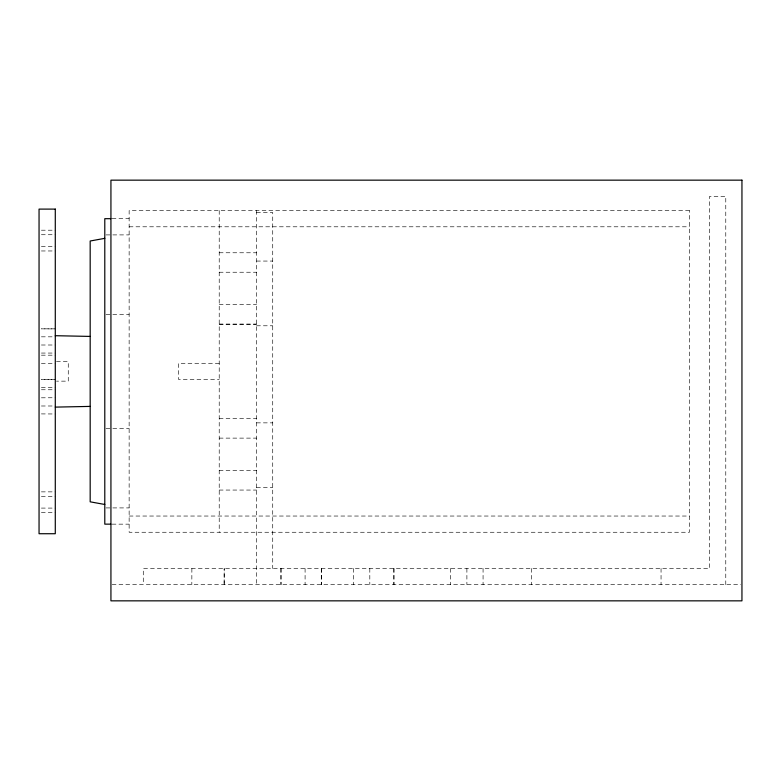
<?xml version="1.0" encoding="UTF-8"?>
<svg xmlns="http://www.w3.org/2000/svg" width="781" height="781" viewBox="0 0 781 781"><rect width="100%" height="100%" fill="white"/><g stroke="black" fill="none" stroke-linecap="round" stroke-linejoin="round"><path stroke-width="0.59" stroke-dasharray="3.9 2.93" d="M256.549 212.52L272.725 212.52L272.725 568.48M112.093 218.68L129.138 218.68M129.138 226.793L689.438 226.793M41.373 230.2L55.285 230.2M41.373 234.73L55.285 234.73M106.001 234.905L129.138 234.905M41.373 246.425L55.285 246.425M41.373 250.965L55.285 250.965M219.217 252.761L256.549 252.78M256.549 261.059L272.725 261.059M219.217 272.237L256.549 272.237M219.217 304.697L256.549 304.697M106.001 314.401L129.138 314.401M219.217 324.164L256.549 324.164M219.217 324.183L256.549 324.183M256.549 325.784L272.725 325.784M41.373 336.826L55.285 336.826M41.373 345.007L55.285 345.007M41.373 353.061L55.285 353.061M41.373 355.179L55.285 355.179M56.466 361.671L68.269 361.671L68.269 381.148L56.466 381.148M41.373 363.37L55.285 363.37M219.217 363.292L178.634 363.292L178.634 379.527L219.217 379.527M41.373 387.64L55.285 387.64M41.373 389.758L55.285 389.758M41.373 397.812L55.285 397.744M41.373 405.993L55.285 405.993M41.373 413.91L55.285 413.979M219.217 418.645L256.549 418.645M256.549 422.863L272.725 422.863M106.001 428.408L129.138 428.408M219.217 438.121L256.549 438.121M219.217 470.582L256.549 470.582M256.549 487.578L272.725 487.578M219.217 490.058L256.549 490.058M41.373 491.864L55.285 491.864M41.373 496.394L55.285 496.394M106.001 507.914L129.138 507.914M41.373 508.089L55.285 508.089M41.373 512.629L55.285 512.629M129.138 516.036L689.438 516.036M112.093 524.149L129.138 524.149M112.152 584.657L740.73 584.657M725.774 584.657L725.774 196.343L709.587 196.343L709.587 568.48L143.284 568.48L143.284 584.657M661.048 568.48L661.048 584.657M531.607 568.48L531.607 584.657M483.068 568.48L483.068 584.657M466.892 568.48L466.892 584.657M450.705 568.48L450.705 584.657M394.083 568.48L394.083 584.657M393.741 568.48L393.741 584.657M369.813 568.48L369.813 584.657M353.617 568.48L353.627 584.657M321.372 568.48L321.372 584.657M321.284 568.48L321.274 584.657M305.088 568.48L305.088 584.657M281.15 568.48L281.15 584.657M280.818 568.48L280.818 584.657M256.549 210.558L256.549 584.657M219.217 210.558L219.217 532.261M191.882 568.48L191.833 584.657M689.438 210.558L129.138 210.558L129.138 532.261L689.438 532.261L689.438 210.558M55.285 328.85L41.373 328.85L55.285 328.918M55.285 379.459L41.373 379.459L55.285 379.527M224.186 584.657L224.186 568.48L224.127 584.657"/><path stroke-width="1.17" d="M104.791 238.342L90.176 241.007L90.176 501.822L104.791 504.477M55.285 407.116L90.176 406.403M110.873 218.68L104.791 218.68L104.791 524.149L110.873 524.149M55.285 335.703L90.176 336.416M741.95 180.157L110.931 180.157L110.931 600.843L741.95 600.843L741.95 180.157M55.285 209.103L39.05 209.103L39.05 533.726L55.285 533.726L55.285 209.103"/></g></svg>
